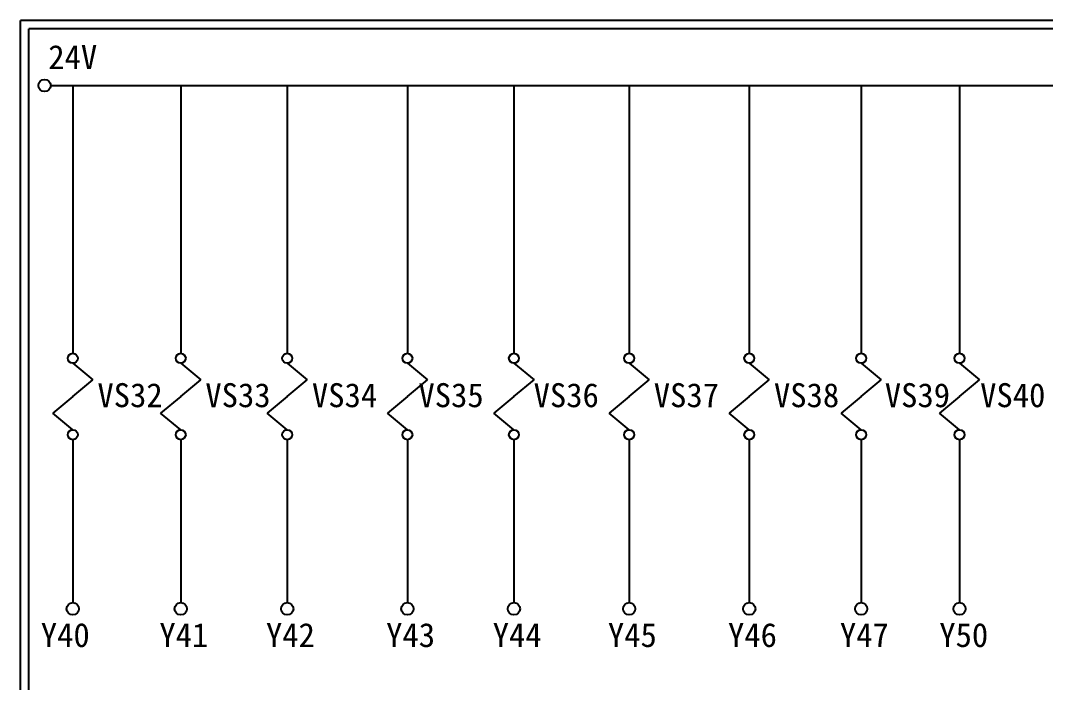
# Model space of a CAD drawing. Extents: x 926 to 1213, y 3 to 207.
# Drawn here: x 925.7 to 1079.6, y 107.6 to 207 of the extents above; entities that cross this region are included whole.
import ezdxf

# ---------------------------------------------------------------- set-up
doc = ezdxf.new("R2010")
doc.units = 0
doc.layers.add('圖框層', color=7, linetype='CONTINUOUS')
doc.layers.add('標尺寸層', color=3, linetype='CONTINUOUS')
doc.styles.add('STSL', font='KAIU.TTF')

msp = doc.modelspace()

# ---------------------------------------------------------------- linework, layer by layer
at = {"layer": '圖框層', "color": 7}
for p, q in [((1212.74, 206.97), (925.74, 206.97)), ((925.74, 3), (925.74, 206.97)), ((1211.49, 205.72), (926.99, 205.72)), ((926.99, 4.25), (926.99, 205.72))]:
    msp.add_line(p, q, dxfattribs=at)
at = {"layer": '標尺寸層', "color": 7}
for p, q in [((930.28, 197.22), (1207.88, 197.22)), ((933.59, 197.22), (933.59, 157.03)), ((949.79, 197.22), (949.79, 157.03)), ((965.79, 197.22), (965.79, 157.03)), ((983.82, 197.22), (983.82, 157.03)), ((999.82, 197.22), (999.82, 157.03)), ((1017.11, 197.22), (1017.11, 157.03)), ((1035.15, 197.22), (1035.15, 157.03)), ((1051.94, 197.22), (1051.94, 157.03)), ((1066.7, 197.22), (1066.7, 157.03)), ((933.59, 155.53), (936.59, 153.04)), ((949.79, 155.53), (952.79, 153.04)), ((965.79, 155.53), (968.79, 153.04)), ((983.82, 155.53), (986.83, 153.04)), ((999.82, 155.53), (1002.83, 153.04)), ((1017.11, 155.53), (1020.11, 153.04)), ((1035.15, 155.53), (1038.15, 153.04)), ((1051.94, 155.53), (1054.95, 153.04)), ((1066.7, 155.53), (1069.71, 153.04)), ((933.59, 150.55), (936.59, 153.04)), ((949.79, 150.55), (952.79, 153.04)), ((965.79, 150.55), (968.79, 153.04)), ((983.82, 150.55), (986.83, 153.04)), ((999.82, 150.55), (1002.83, 153.04)), ((1017.11, 150.55), (1020.11, 153.04)), ((1035.15, 150.55), (1038.15, 153.04)), ((1051.94, 150.55), (1054.95, 153.04)), ((1066.7, 150.55), (1069.71, 153.04)), ((933.59, 150.55), (930.59, 148.06)), ((949.79, 150.55), (946.78, 148.06)), ((965.79, 150.55), (962.78, 148.06)), ((983.82, 150.55), (980.82, 148.06)), ((999.82, 150.55), (996.82, 148.06)), ((1017.11, 150.55), (1014.11, 148.06)), ((1035.15, 150.55), (1032.14, 148.06)), ((1051.94, 150.55), (1048.94, 148.06)), ((1066.7, 150.55), (1063.7, 148.06)), ((933.59, 145.57), (930.59, 148.06)), ((949.79, 145.57), (946.78, 148.06)), ((965.79, 145.57), (962.78, 148.06)), ((983.82, 145.57), (980.82, 148.06)), ((999.82, 145.57), (996.82, 148.06)), ((1017.11, 145.57), (1014.11, 148.06)), ((1035.15, 145.57), (1032.14, 148.06)), ((1051.94, 145.57), (1048.94, 148.06)), ((1066.7, 145.57), (1063.7, 148.06)), ((933.59, 144.07), (933.59, 119.62)), ((949.79, 144.07), (949.79, 119.62)), ((965.79, 144.07), (965.79, 119.62)), ((983.82, 144.07), (983.82, 119.62)), ((999.82, 144.07), (999.82, 119.62)), ((1017.11, 144.07), (1017.11, 119.62)), ((1035.15, 144.07), (1035.15, 119.62)), ((1051.94, 144.07), (1051.94, 119.62)), ((1066.7, 144.07), (1066.7, 119.62))]:
    msp.add_line(p, q, dxfattribs=at)
for centre, radius in [((929.36, 197.22), 0.92), ((933.59, 156.28), 0.751), ((949.79, 156.28), 0.751), ((965.79, 156.28), 0.751), ((983.82, 156.28), 0.751), ((999.82, 156.28), 0.751), ((1017.11, 156.28), 0.751), ((1035.15, 156.28), 0.751), ((1051.94, 156.28), 0.751), ((1066.7, 156.28), 0.751), ((933.59, 144.82), 0.751), ((949.79, 144.82), 0.751), ((965.79, 144.82), 0.751), ((983.82, 144.82), 0.751), ((999.82, 144.82), 0.751), ((1017.11, 144.82), 0.751), ((1035.15, 144.82), 0.751), ((1051.94, 144.82), 0.751), ((1066.7, 144.82), 0.751), ((933.59, 118.7), 0.92), ((949.79, 118.7), 0.92), ((965.79, 118.7), 0.92), ((983.82, 118.7), 0.92), ((999.82, 118.7), 0.92), ((1017.11, 118.7), 0.92), ((1035.15, 118.7), 0.92), ((1051.94, 118.7), 0.92), ((1066.7, 118.7), 0.92)]:
    msp.add_circle(centre, radius, dxfattribs=at)

# ---------------------------------------------------------------- texts
at = {"layer": '圖框層', "color": 4, "style": 'STSL'}
for s, p in [('24V', (929.91, 199.68)), ('VS32', (937.29, 148.95)), ('VS33', (953.49, 148.95)), ('VS34', (969.49, 148.95)), ('VS35', (985.48, 148.95)), ('VS36', (1002.77, 148.95)), ('VS37', (1020.81, 148.95)), ('VS38', (1038.85, 148.95)), ('VS39', (1055.49, 148.95)), ('VS40', (1069.8, 148.95)), ('Y40', (928.79, 112.96)), ('Y41', (946.59, 112.96)), ('Y42', (962.59, 112.96)), ('Y43', (980.63, 112.96)), ('Y44', (996.63, 112.96)), ('Y45', (1013.92, 112.96)), ('Y46', (1031.95, 112.96)), ('Y47', (1048.75, 112.96)), ('Y50', (1063.67, 112.96))]:
    msp.add_text(s, height=3.6, dxfattribs=at).set_placement(p)

doc.saveas('drawing.dxf')
